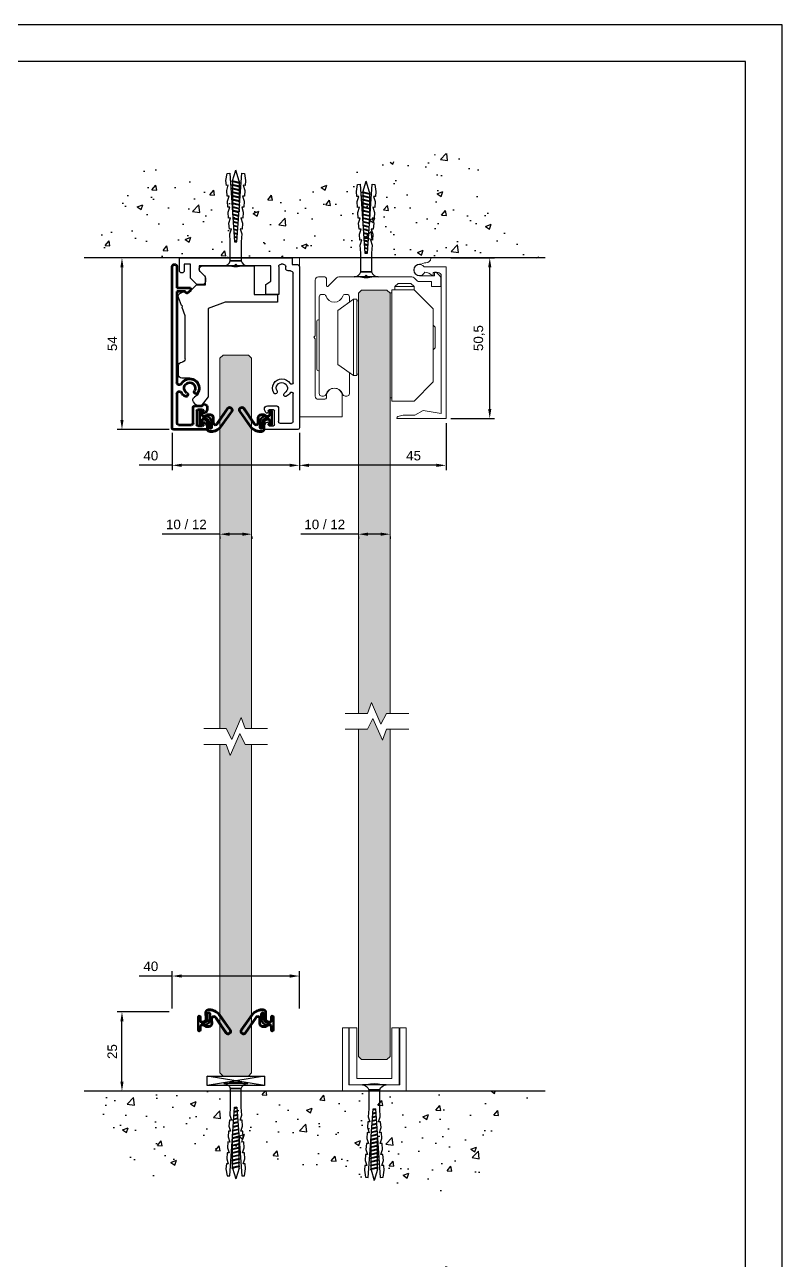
# Model space of a CAD drawing. Header units: millimetres. Extents: x 3394 to 4591, y 1370 to 2211.
# Drawn here: x 4352.7 to 4590.9, y 1822.4 to 2211 of the extents above; entities that cross this region are included whole.
import ezdxf

# ---------------------------------------------------------------- set-up
doc = ezdxf.new("R2010")
doc.units = ezdxf.units.MM
doc.linetypes.add('HIDDEN', pattern=[1.905, 1.27, -0.635])
for name, color, linetype in [('48800_-_L2315', 7, 'Continuous'), ('48800_-_L3000', 7, 'Continuous'), ('Blocchi', 7, 'Continuous'), ('PARTENZA_VERTICA', 7, 'Continuous'), ('quote', 3, 'Continuous')]:
    doc.layers.add(name, color=color, linetype=linetype)
for name, color, linetype, lineweight in [('ALUMINIUM', 7, 'Continuous', 30), ('GLASS & JOINTS', 250, 'Continuous', 13), ('Guarnizioni', 30, 'Continuous', 70)]:
    doc.layers.add(name, color=color, linetype=linetype, lineweight=lineweight)
doc.layers.add('GLASS HATCH', color=7, linetype='Continuous', true_color=0xb8ffed, transparency=0.5)
doc.styles.get("Standard").update_dxf_attribs({"font": 'arial.ttf'})
doc.dimstyles.new('ISO-25$0', dxfattribs={"dimtxt": 3, "dimasz": 3, "dimexe": 1.5, "dimexo": 1.5, "dimgap": 1.5, "dimtad": 1, "dimtxsty": 'Standard', "dimcen": 2.5, "dimadec": 0, "dimazin": 0, "dimtfac": 1, "dimtmove": 0, "dimatfit": 3, "dimfxl": 0, "dimarcsym": 0})

# ---------------------------------------------------------------- blocks, each defined once
blk = doc.blocks.new('tassello')
at = {"color": 3}
blk.add_lwpolyline([(3, 0), (-3, 0, -0.340122), (-1.38, -1.25), (1.38, -1.25, -0.340122)], format="xyb", close=True, dxfattribs=at)
blk.add_lwpolyline([(1.87, 0, 0.133333), (-1.88, 0)], format="xyb", dxfattribs=at)
blk.add_lwpolyline([(1.38, -1.25), (-1.38, -1.25), (-1.38, -6), (-1.51, -8), (-1.1, -9.28), (-1.6, -9.24), (-1.71, -10.74), (-1.29, -12.02), (-1.79, -11.99), (-1.9, -13.48), (-1.49, -14.76), (-1.99, -14.73), (-2.09, -16.23), (-1.68, -17.51), (-2.18, -17.47), (-2.28, -18.97), (-1.87, -20.25), (-2.37, -20.22), (-2.46, -21.46), (-2.2, -23.23), (-1.51, -23.28), (-0.3, -6), (0.3, -6), (1.51, -23.28), (2.2, -23.23), (2.46, -21.46), (2.37, -20.22), (1.87, -20.25), (2.28, -18.97), (2.18, -17.47), (1.68, -17.51), (2.09, -16.23), (1.99, -14.73), (1.49, -14.76), (1.9, -13.48), (1.79, -11.99), (1.29, -12.02), (1.71, -10.74), (1.6, -9.24), (1.1, -9.28), (1.51, -8), (1.38, -6)], close=True, dxfattribs=at)
at = {"color": 8}
for points in [[(0.3, -6.02), (-0.31, -6.17)], [(0.5, -8.96), (-0.52, -9.21)], [(0.49, -8.76), (-0.51, -9)], [(0.44, -8.05), (-0.46, -8.27)], [(0.43, -7.85), (-0.44, -8.06)], [(0.38, -7.14), (-0.39, -7.32)], [(0.36, -6.93), (-0.38, -7.11)], [(0.31, -6.22), (-0.32, -6.38)], [(0.75, -12.41), (-0.77, -12.78)], [(0.7, -11.7), (-0.72, -12.05)], [(0.68, -11.5), (-0.71, -11.84)], [(0.63, -10.79), (-0.65, -11.1)], [(0.62, -10.59), (-0.64, -10.89)], [(0.57, -9.87), (-0.59, -10.16)], [(0.55, -9.67), (-0.57, -9.95)], [(0.92, -15.36), (-0.93, -15.81)], [(0.89, -14.44), (-0.92, -14.88)], [(0.92, -15.15), (-0.93, -15.61)], [(0.87, -14.24), (-0.9, -14.67)], [(0.82, -13.53), (-0.85, -13.94)], [(0.81, -13.32), (-0.84, -13.73)], [(-0.82, -13.72), (-0.82, -13.55)], [(-0.82, -14.65), (-0.82, -13.93)], [(-0.82, -15.58), (-0.82, -14.86)], [(0.76, -12.61), (-0.79, -12.99)], [(0.83, -14.25), (0.83, -13.55)], [(0.83, -15.18), (0.83, -14.45)], [(0.83, -16.11), (0.83, -15.38)], [(0.92, -16.29), (-0.93, -16.74)], [(0.92, -17.22), (-0.93, -17.67)], [(0.92, -18.14), (-0.93, -18.6)], [(0.92, -16.08), (-0.93, -16.53)], [(0.92, -17.01), (-0.93, -17.46)], [(0.92, -17.94), (-0.93, -18.39)], [(-0.82, -16.51), (-0.82, -15.79)], [(-0.82, -17.44), (-0.82, -16.72)], [(-0.82, -18.37), (-0.82, -17.64)], [(-0.82, -19.3), (-0.82, -18.57)], [(0.83, -17.03), (0.83, -16.31)], [(0.83, -17.96), (0.83, -17.24)], [(0.83, -18.89), (0.83, -18.17)], [(0.92, -19.07), (-0.93, -19.53)], [(0.92, -20), (-0.93, -20.45)], [(0.92, -20.93), (-0.93, -21.38)], [(0.92, -18.87), (-0.93, -19.32)], [(0.92, -19.8), (-0.93, -20.25)], [(0.92, -20.72), (-0.93, -21.18)], [(-0.82, -20.22), (-0.82, -19.5)], [(-0.82, -21.15), (-0.82, -20.43)], [(-0.8, -21.35), (0, -24.04)], [(0.83, -21.29), (0, -24.04)], [(0.83, -19.82), (0.83, -19.1)], [(0.83, -20.75), (0.83, -20.03)], [(0.83, -21.29), (0.83, -20.95)]]:
    blk.add_lwpolyline(points, dxfattribs=at)
for points in [[(0.92, -15.36, 0.243659), (0.92, -15.15)], [(-0.93, -15.61, 0.243659), (-0.93, -15.81)], [(-0.93, -16.53, 0.243659), (-0.93, -16.74)], [(-0.93, -17.46, 0.243659), (-0.93, -17.67)], [(-0.93, -18.39, 0.243659), (-0.93, -18.6)], [(0.92, -16.29, 0.243659), (0.92, -16.08)], [(0.92, -17.22, 0.243659), (0.92, -17.01)], [(0.92, -18.14, 0.243659), (0.92, -17.94)], [(-0.93, -19.32, 0.243659), (-0.93, -19.53)], [(-0.93, -20.25, 0.243659), (-0.93, -20.45)], [(-0.93, -21.18, 0.243659), (-0.93, -21.38)], [(0.92, -19.07, 0.243659), (0.92, -18.87)], [(0.92, -20, 0.243659), (0.92, -19.8)], [(0.92, -20.93, 0.243659), (0.92, -20.72)]]:
    blk.add_lwpolyline(points, format="xyb", dxfattribs=at)
blk = doc.blocks.new('Cartiglio A3')
at = {"color": 6}
for points in [[(0, 726.876), (0, 0), (1034.376, 0), (1034.376, 726.876)], [(10, 716.876), (10, 10), (1024.376, 10), (1024.376, 716.876)]]:
    blk.add_lwpolyline(points, close=True, dxfattribs=at)
blk = doc.blocks.new('binario Glass')
at = {"layer": 'ALUMINIUM', "color": 6}
for p, q in [((19.5, 54), (9, 54)), ((9, 54), (9, 52.8)), ((9, 52.8), (9.45, 51.96)), ((10.5, 52.8), (11.9, 52.8)), ((12.2, 52.5), (12.2, 48.1)), ((13.4, 47.1), (13.4, 51.5)), ((13.9, 52), (17.5, 52)), ((18, 51.5), (18, 42.7)), ((20, 2.85), (20, 53.5)), ((9.45, 48.64), (9, 47.8)), ((9, 47.8), (9, 47.6)), ((10.2, 48.1), (10.2, 48.45)), ((11.9, 47.8), (10.5, 47.8)), ((10, 46.6), (12.9, 46.6)), ((18, 39.3), (18, 4.85)), ((-12.2, 8.45), (-14.2, 6.45)), ((-10.5, 8.45), (-12.2, 8.45)), ((13.5, 11.5), (9.5, 11.5)), ((9.5, 11.5), (9.5, 8.4)), ((9.5, 8.4), (11, 7.35)), ((13.5, 2.75), (13.5, 11.5)), ((-17.7, 4), (-17.7, 0)), ((-16.2, 2), (-16.2, 4)), ((-14.2, 6.45), (-14.2, 2)), ((-11.5, 4), (-9.79, 5.71)), ((-11.5, 2.5), (-11.5, 4)), ((-9.5, 6.41), (-9.5, 7.45)), ((11, 7.35), (11, 2.5)), ((17.25, 4.1), (16.45, 4.1)), ((-17.7, 0), (17.7, 0)), ((-14.2, 2), (-16.2, 2)), ((-0.5, 2.5), (-11.5, 2.5)), ((0, 2), (-0.5, 2.5)), ((0.5, 2.5), (0, 2)), ((11, 2.5), (0.5, 2.5)), ((14.95, 2), (14.25, 2)), ((15.7, 3.35), (15.7, 2.75)), ((17.7, 0), (17.7, 2.1)), ((17.7, 2.1), (19.25, 2.1))]:
    blk.add_line(p, q, dxfattribs=at)
for centre, radius, start, end in [((9.86, 52.13), 0.443, 201.6307, 32.8657), ((10.5, 52.5), 0.3, 90, 206.5651), ((11.9, 52.5), 0.3, 0, 90), ((13.9, 51.5), 0.5, 90, 180), ((17.5, 51.5), 0.5, 0, 90), ((19.5, 53.5), 0.5, 0, 90), ((10, 47.6), 1, 180, 270), ((9.8, 48.45), 0.4, 0, 151.9275), ((10.5, 48.1), 0.3, 180, 270), ((11.9, 48.1), 0.3, 270, 0), ((12.9, 47.1), 0.5, 270, 0), ((12.47, 42.18), 0.6, 329.7925, 149.7925), ((15.67, 43.04), 0.6, 60.2075, 240.2075), ((14.5, 41), 2.95, 29.5918, 60.2075), ((14.5, 41), 2.95, 149.7925, 330.4082), ((14.5, 41), 1.75, 149.7925, 60.2075), ((17.5, 42.7), 0.5, 209.5918, 0), ((17.5, 39.3), 0.5, 0, 150.4082), ((-10.5, 7.45), 1, 0, 90), ((-16.95, 4), 0.75, 0, 180), ((-10.5, 6.41), 1, 315, 0), ((16.45, 3.35), 0.75, 90, 180), ((17.25, 4.85), 0.75, 270, 0), ((14.25, 2.75), 0.75, 180, 270), ((14.95, 2.75), 0.75, 270, 0), ((19.25, 2.85), 0.75, 270, 0)]:
    blk.add_arc(centre, radius, start, end, dxfattribs=at)
blk = doc.blocks.new('copertina Glass')
at = {"layer": 'Guarnizioni', "color": 4}
for p, q in [((-5.5, 12.5), (-5.5, -38.15)), ((5.5, 13), (-5, 13)), ((2.6, 11.8), (4, 11.8)), ((4.93, 10.75), (5.5, 11.8)), ((5.5, 11.8), (5.5, 13)), ((-4, 1.77), (-4, 11)), ((-3.5, 11.5), (0.6, 11.5)), ((1.1, 11), (1.1, 6.1)), ((2.3, 7.1), (2.3, 11.5)), ((4.3, 11.5), (4.3, 10.75)), ((4.3, 10.75), (4.93, 10.75)), ((4.93, 7.85), (4.3, 7.85)), ((4.3, 7.85), (4.3, 7.1)), ((5.5, 6.8), (4.93, 7.85)), ((1.6, 5.6), (3.98, 5.6)), ((4, 6.8), (2.6, 6.8)), ((4.08, 5.3), (4.23, 5.1)), ((4.55, 5.04), (5.5, 5.6)), ((5.5, 5.6), (5.5, 6.8)), ((-4, -30.4), (-4, -1.77)), ((-1.35, -30.4), (-4, -30.4)), ((0.21, -30.75), (-0.49, -30.05)), ((-4, -38.15), (-4, -31.6)), ((-4, -31.6), (-0.15, -31.6))]:
    blk.add_line(p, q, dxfattribs=at)
for centre, radius, start, end in [((-5, 12.5), 0.5, 90, 180), ((2.6, 11.5), 0.3, 90, 180), ((4, 11.5), 0.3, 0, 90), ((-3.5, 11), 0.5, 90, 180), ((0.6, 11), 0.5, 0, 90), ((1.6, 6.1), 0.5, 180, 270), ((2.6, 7.1), 0.3, 180, 270), ((4.48, 5.6), 0.5, 180, 216.8699), ((4, 7.1), 0.3, 270, 0), ((4.43, 5.25), 0.25, 216.8699, 300.8099), ((-3.25, 1.77), 0.75, 180, 331.4474), ((0, 0), 2.95, 119.7925, 151.4474), ((0, 0), 2.95, 208.5526, 30.2075), ((0, 0), 1.75, 119.7925, 30.2075), ((-1.17, 2.04), 0.6, 299.7925, 119.7925), ((2.03, 1.18), 0.6, 30.2075, 210.2075), ((-3.25, -1.77), 0.75, 28.5526, 180), ((-0.85, -30.4), 0.5, 45, 180), ((-0.15, -31.1), 0.5, 270, 45), ((-4.75, -38.15), 0.75, 180, 0)]:
    blk.add_arc(centre, radius, start, end, dxfattribs=at)
blk = doc.blocks.new('fermavetro Glass')
for p, q in [((2069.59, 1537.69), (2069.27, 1537.22)), ((2071.71, 1538.56), (2071.24, 1538.56)), ((2073.89, 1535.66), (2071.71, 1538.56)), ((2073.89, 1507.95), (2073.89, 1535.66)), ((2064.59, 1528.76), (2064.59, 1525.76)), ((2068.09, 1529.76), (2065.59, 1529.76)), ((2065.59, 1524.76), (2065.69, 1524.76)), ((2066.69, 1523.76), (2066.69, 1510.23)), ((2066.69, 1510.23), (2065.7, 1507.57)), ((2065.7, 1507.57), (2065.88, 1507.18)), ((2079.29, 1505.96), (2073.89, 1507.95)), ((2065.5, 1507.01), (2064.55, 1504.45)), ((2065.88, 1507.18), (2065.5, 1507.01)), ((2095.69, 1505.96), (2079.29, 1505.96)), ((2095.69, 1503.46), (2095.69, 1505.96)), ((2065, 1503.23), (2066.09, 1502.62)), ((2066.84, 1503.06), (2067.59, 1503.06)), ((2067.59, 1503.06), (2070.24, 1500.41)), ((2070.24, 1500.41), (2073.09, 1500.41)), ((2073.09, 1500.41), (2073.09, 1497.96)), ((2088.39, 1494.46), (2088.39, 1503.46)), ((2088.39, 1503.46), (2095.69, 1503.46)), ((2073.09, 1497.96), (2071.38, 1496.25)), ((2071.09, 1495.54), (2071.09, 1495.46)), ((2072.09, 1494.46), (2088.39, 1494.46))]:
    blk.add_line(p, q)
for centre, radius, start, end in [((2068.09, 1532.96), 3.2, 270, 61.5631), ((2070.09, 1536.65), 1, 145.4447, 241.5631), ((2071.24, 1536.56), 2, 90, 145.4447), ((2065.59, 1528.76), 1, 90, 180), ((2065.59, 1525.76), 1, 180, 270), ((2065.69, 1523.76), 1, 0, 90), ((2065.49, 1504.1), 1, 159.7, 240.8), ((2066.34, 1503.06), 0.5, 240.8, 0), ((2072.09, 1495.54), 1, 135, 180), ((2072.09, 1495.46), 1, 180, 270)]:
    blk.add_arc(centre, radius, start, end)
blk = doc.blocks.new('48800')
at = {"layer": '48800_-_L3000', "linetype": 'Continuous', "lineweight": 5}
h = blk.add_hatch(dxfattribs=at)
h.set_pattern_fill('LINE', color=3, scale=2, angle=45, style=0)
h.set_pattern_definition([(45, (-6239.775, -3270.2284), (-4.490128, 4.490128), [])])
edge = h.paths.add_edge_path()
edge.add_arc((9.4, 2.41), 0.897, 334.1295, 494.3643)
edge.add_line((8.77, 3.05), (5.44, -1.86))
edge.add_arc((4.92, -1.52), 0.632, 270, 326.6991, ccw=False)
edge.add_arc((5, -1.51), 0.64, 180.3129, 262.8679, ccw=False)
edge.add_line((4.36, -1.52), (4.39, -0.03))
edge.add_arc((3.39, -0.03), 1, 0, 90)
edge.add_line((3.39, 0.97), (2.4, 0.97))
edge.add_arc((2.4, 0.71), 0.253, 90, 120)
edge.add_line((2.27, 0.93), (1.59, 0.54))
edge.add_arc((1.47, 0.76), 0.253, 270, 300, ccw=False)
edge.add_line((1.47, 0.51), (1.01, 0.51))
edge.add_line((1.01, 0.51), (1.01, 0.41))
edge.add_line((1.01, 0.41), (1.47, 0.41))
edge.add_arc((1.47, 0.76), 0.353, 270, 300)
edge.add_line((1.64, 0.45), (2.32, 0.85))
edge.add_arc((2.4, 0.71), 0.153, 90, 120, ccw=False)
edge.add_line((2.4, 0.87), (3.39, 0.87))
edge.add_arc((3.39, -0.03), 0.9, 0.0699, 90, ccw=False)
edge.add_line((4.29, -0.03), (4.26, -1.51))
edge.add_arc((5, -1.51), 0.74, 180.2005, 263.35)
edge.add_arc((4.92, -1.52), 0.732, 269.5118, 326.6433)
edge.add_line((5.53, -1.92), (8.85, 2.99))
edge.add_arc((9.4, 2.41), 0.797, -25.2784, 133.6585, ccw=False)
edge.add_line((10.12, 2.07), (6.71, -2.69))
edge.add_arc((3.54, -0.42), 3.9, 270, 324.4343, ccw=False)
edge.add_line((3.54, -4.32), (3.25, -4.32))
edge.add_arc((3.27, -3.48), 0.839, 196.694, 268.7318, ccw=False)
edge.add_line((2.47, -3.72), (2.5, -1.15))
edge.add_arc((2.15, -1.15), 0.353, 359.8862, 420)
edge.add_line((2.32, -0.85), (1.64, -0.45))
edge.add_arc((1.47, -0.76), 0.353, 60, 90)
edge.add_line((1.47, -0.41), (1.01, -0.41))
edge.add_line((1.01, -0.41), (1.01, -0.51))
edge.add_line((1.01, -0.51), (1.47, -0.51))
edge.add_arc((1.47, -0.76), 0.253, 60, 90, ccw=False)
edge.add_line((1.59, -0.54), (2.27, -0.93))
edge.add_arc((2.15, -1.15), 0.253, 0, 60, ccw=False)
edge.add_line((2.4, -1.15), (2.37, -3.74))
edge.add_arc((3.27, -3.48), 0.939, 195.7327, 268.8012)
edge.add_line((3.25, -4.42), (3.54, -4.42))
edge.add_arc((3.54, -0.42), 4, 270, 324.4343)
edge.add_line((6.8, -2.75), (10.2, 2.02))
at = {"layer": '48800_-_L2315', "color": 3, "linetype": 'Continuous', "lineweight": 50}
for p, q in [((2.37, 0.86), (2.37, 0.81)), ((2.37, 0.38), (2.37, 0.33)), ((3.25, 0.87), (3.25, 0.82)), ((2.37, -0.45), (2.37, -0.5)), ((2.37, -0.81), (2.37, -0.88)), ((3.25, -0.09), (3.25, -0.17)), ((3.25, -3.38), (3.25, -3.43)), ((3.25, -4.27), (3.25, -4.32))]:
    blk.add_line(p, q, dxfattribs=at)
at = {"layer": '48800_-_L3000', "color": 3, "linetype": 'Continuous', "lineweight": 50}
for p, q in [((0, 2.02), (0, -2.02)), ((0.76, 0.63), (0.76, 2.02)), ((1.47, 0.51), (1.01, 0.51)), ((1.01, 0.51), (1.01, 0.41)), ((1.01, 0.41), (1.47, 0.41)), ((1.96, 0.38), (1.01, 0.38)), ((2.27, 0.93), (1.59, 0.54)), ((1.64, 0.45), (2.32, 0.85)), ((2.35, 0.8), (1.7, 0.43)), ((1.7, 0.43), (1.96, 0.43)), ((3.39, 0.97), (2.4, 0.97)), ((2.4, 0.87), (3.39, 0.87)), ((3.39, 0.82), (2.4, 0.82)), ((8.77, 3.05), (5.44, -1.86)), ((5.53, -1.92), (8.85, 2.99)), ((8.88, 2.95), (5.57, -1.95)), ((6.67, -2.66), (10.07, 2.09)), ((10.12, 2.07), (6.71, -2.69)), ((6.8, -2.75), (10.2, 2.02)), ((0.76, -2.02), (0.76, -0.63)), ((1.01, -0.38), (2, -0.38)), ((1.47, -0.41), (1.01, -0.41)), ((1.01, -0.41), (1.01, -0.51)), ((1.01, -0.51), (1.47, -0.51)), ((1.59, -0.54), (2.27, -0.93)), ((2.32, -0.85), (1.64, -0.45)), ((2, -0.43), (1.7, -0.43)), ((1.7, -0.43), (2.35, -0.8)), ((2.4, -1.15), (2.37, -3.74)), ((2.47, -3.72), (2.5, -1.15)), ((2.55, -1.15), (2.52, -3.72)), ((2.95, -3.02), (2.95, -1.38)), ((3, -1.38), (3, -3.02)), ((3.76, -3.02), (3.76, -1.42)), ((3.81, -1.42), (3.81, -3.02)), ((4.21, -1.51), (4.24, -0.03)), ((4.29, -0.03), (4.26, -1.51)), ((4.36, -1.52), (4.39, -0.03)), ((3.25, -4.27), (3.54, -4.27)), ((3.54, -4.32), (3.25, -4.32)), ((3.25, -4.42), (3.54, -4.42))]:
    blk.add_line(p, q, dxfattribs=at)
for centre, radius, start, end in [((0.38, 2.02), 0.379, 0, 180), ((1.01, 0.63), 0.253, 180, 270), ((1.47, 0.76), 0.253, 270, 300), ((1.47, 0.76), 0.353, 270, 300), ((1.96, -1.42), 1.85, 0, 90), ((1.96, -1.42), 1.8, 0, 90), ((2.4, 0.71), 0.253, 90, 120), ((2.4, 0.71), 0.153, 90, 120), ((2.4, 0.71), 0.103, 90, 120), ((3.39, -0.03), 1, 0, 90), ((3.39, -0.03), 0.9, 0.0699, 90), ((3.39, -0.03), 0.85, 0.1094, 90), ((9.4, 2.41), 0.897, 334.1295, 134.3643), ((9.4, 2.41), 0.797, 334.7216, 133.6585), ((9.4, 2.41), 0.747, 335.0614, 133.2533), ((0.38, -2.02), 0.379, 180, 0), ((1.01, -0.63), 0.253, 90, 180), ((1.47, -0.76), 0.353, 60, 90), ((1.47, -0.76), 0.253, 60, 90), ((2, -1.38), 1, 0, 90), ((2, -1.38), 0.95, 0, 90), ((2.15, -1.15), 0.253, 0, 60), ((2.15, -1.15), 0.353, 359.8862, 60), ((2.15, -1.15), 0.403, 359.846, 60), ((3.27, -3.48), 0.939, 195.7327, 268.8012), ((3.27, -3.48), 0.839, 196.694, 268.7318), ((3.27, -3.48), 0.789, 197.2424, 268.6922), ((3.38, -3.02), 0.429, 180, 0), ((3.38, -3.02), 0.379, 180, 0), ((3.54, -0.42), 3.85, 270, 324.4343), ((3.54, -0.42), 3.9, 270, 324.4343), ((3.54, -0.42), 4, 270, 324.4343), ((5, -1.51), 0.79, 180.1525, 263.5452), ((5, -1.51), 0.74, 180.2005, 263.35), ((5, -1.51), 0.64, 180.3129, 262.8679), ((4.92, -1.52), 0.732, 269.5118, 326.6433), ((4.92, -1.52), 0.782, 269.3145, 326.6195), ((4.92, -1.52), 0.632, 270, 326.6991)]:
    blk.add_arc(centre, radius, start, end, dxfattribs=at)
at = {"layer": 'PARTENZA_VERTICA', "color": 3, "linetype": 'Continuous', "lineweight": 50}
for p, q in [((2.2, 0.72), (2.2, 0.77)), ((2.2, 0.36), (2.2, 0.41)), ((2.2, -0.45), (2.2, -0.4)), ((2.2, -0.77), (2.2, -0.72))]:
    blk.add_line(p, q, dxfattribs=at)
blk = doc.blocks.new('spessore 3mm')
at = {"layer": 'Blocchi', "color": 8}
for p, q in [((9, 3), (-9, 0)), ((9, 0), (-9, 3)), ((-9, 3), (9, 3)), ((-9, 0), (-9, 3)), ((9, 0), (-9, 0)), ((9, 3), (9, 0))]:
    blk.add_line(p, q, dxfattribs=at)
blk = doc.blocks.new('*D55')
at = {"layer": 'Defpoints', "color": 0, "transparency": 16777216}
for p in [(4414.1, 2051.56), (4424.1, 2051.56), (4424.1, 2050.77)]:
    blk.add_point(p, dxfattribs=at)
at = {"layer": 'quote', "color": 0, "lineweight": -2, "transparency": 16777216}
for p, q in [((4414.1, 2050.77), (4395.96, 2050.77)), ((4414.1, 2050.06), (4414.1, 2049.27)), ((4421.1, 2050.77), (4417.1, 2050.77)), ((4424.1, 2050.06), (4424.1, 2049.27))]:
    blk.add_line(p, q, dxfattribs=at)
at = {"layer": 'quote', "color": 0, "transparency": 16777216}
for points in [[(4417.1, 2051.27), (4417.1, 2050.27), (4414.1, 2050.77)], [(4421.1, 2051.27), (4421.1, 2050.27), (4424.1, 2050.77)]]:
    blk.add_solid(points, dxfattribs=at)
at = {"layer": 'quote', "color": 0, "transparency": 16777216, "insert": (4403.53, 2053.82), "char_height": 3, "attachment_point": 5}
blk.add_mtext('10 / 12', dxfattribs=at)
blk = doc.blocks.new('*D54')
at = {"layer": 'Defpoints', "color": 0, "transparency": 16777216}
for p in [(4457.61, 2051.56), (4467.61, 2051.56), (4467.61, 2050.77)]:
    blk.add_point(p, dxfattribs=at)
at = {"layer": 'quote', "color": 0, "lineweight": -2, "transparency": 16777216}
for p, q in [((4457.61, 2050.77), (4439.47, 2050.77)), ((4457.61, 2050.06), (4457.61, 2049.27)), ((4464.61, 2050.77), (4460.61, 2050.77)), ((4467.61, 2050.06), (4467.61, 2049.27))]:
    blk.add_line(p, q, dxfattribs=at)
at = {"layer": 'quote', "color": 0, "transparency": 16777216}
for points in [[(4460.61, 2051.27), (4460.61, 2050.27), (4457.61, 2050.77)], [(4464.61, 2051.27), (4464.61, 2050.27), (4467.61, 2050.77)]]:
    blk.add_solid(points, dxfattribs=at)
at = {"layer": 'quote', "color": 0, "transparency": 16777216, "insert": (4447.04, 2053.82), "char_height": 3, "attachment_point": 5}
blk.add_mtext('10 / 12', dxfattribs=at)
blk = doc.blocks.new('*D62')
at = {"layer": 'Defpoints', "color": 0, "transparency": 16777216}
for p in [(4399.07, 2084.19), (4439.06, 2084.19), (4399.07, 2072.43)]:
    blk.add_point(p, dxfattribs=at)
at = {"layer": 'quote', "color": 0, "lineweight": -2, "transparency": 16777216}
for p, q in [((4399.07, 2082.69), (4399.07, 2070.93)), ((4439.06, 2082.69), (4439.06, 2070.93)), ((4399.07, 2072.43), (4388.66, 2072.43)), ((4436.06, 2072.43), (4402.07, 2072.43))]:
    blk.add_line(p, q, dxfattribs=at)
at = {"layer": 'quote', "color": 0, "transparency": 16777216}
for points in [[(4402.07, 2072.93), (4402.07, 2071.93), (4399.07, 2072.43)], [(4436.06, 2072.93), (4436.06, 2071.93), (4439.06, 2072.43)]]:
    blk.add_solid(points, dxfattribs=at)
at = {"layer": 'quote', "color": 0, "transparency": 16777216, "insert": (4392.36, 2075.46), "char_height": 3, "attachment_point": 5}
blk.add_mtext('40', dxfattribs=at)
blk = doc.blocks.new('*D63')
at = {"layer": 'Defpoints', "color": 0, "transparency": 16777216}
for p in [(4392.36, 2137.69), (4383.28, 2083.69), (4399.57, 2083.69)]:
    blk.add_point(p, dxfattribs=at)
at = {"layer": 'quote', "color": 0, "lineweight": -2, "transparency": 16777216}
for p, q in [((4390.86, 2137.69), (4381.78, 2137.69)), ((4383.28, 2134.69), (4383.28, 2086.69)), ((4398.07, 2083.69), (4381.78, 2083.69))]:
    blk.add_line(p, q, dxfattribs=at)
at = {"layer": 'quote', "color": 0, "transparency": 16777216}
for points in [[(4382.78, 2134.69), (4383.78, 2134.69), (4383.28, 2137.69)], [(4382.78, 2086.69), (4383.78, 2086.69), (4383.28, 2083.69)]]:
    blk.add_solid(points, dxfattribs=at)
at = {"layer": 'quote', "color": 0, "transparency": 16777216, "insert": (4380.26, 2110.69), "char_height": 3, "attachment_point": 5, "rotation": 90}
blk.add_mtext('54', dxfattribs=at)
blk = doc.blocks.new('*D64')
at = {"layer": 'Defpoints', "color": 0, "transparency": 16777216}
for p in [(4485.17, 2137.69), (4498.92, 2137.69), (4485.17, 2087.19)]:
    blk.add_point(p, dxfattribs=at)
at = {"layer": 'quote', "color": 0, "lineweight": -2, "transparency": 16777216}
for p, q in [((4486.67, 2137.69), (4500.42, 2137.69)), ((4498.92, 2090.19), (4498.92, 2134.69)), ((4486.67, 2087.19), (4500.42, 2087.19))]:
    blk.add_line(p, q, dxfattribs=at)
at = {"layer": 'quote', "color": 0, "transparency": 16777216}
for points in [[(4498.42, 2134.69), (4499.42, 2134.69), (4498.92, 2137.69)], [(4498.42, 2090.19), (4499.42, 2090.19), (4498.92, 2087.19)]]:
    blk.add_solid(points, dxfattribs=at)
at = {"layer": 'quote', "color": 0, "transparency": 16777216, "insert": (4495.61, 2112.44), "char_height": 3, "attachment_point": 5, "rotation": 90}
blk.add_mtext('50,5', dxfattribs=at)
blk = doc.blocks.new('*D65')
at = {"layer": 'Defpoints', "color": 0, "transparency": 16777216}
for p in [(4485.17, 2087.19), (4439.06, 2084.19), (4439.06, 2072.43)]:
    blk.add_point(p, dxfattribs=at)
at = {"layer": 'quote', "color": 0, "lineweight": -2, "transparency": 16777216}
for p, q in [((4439.06, 2082.69), (4439.06, 2070.93)), ((4485.17, 2085.69), (4485.17, 2070.93)), ((4482.17, 2072.43), (4442.06, 2072.43))]:
    blk.add_line(p, q, dxfattribs=at)
at = {"layer": 'quote', "color": 0, "transparency": 16777216}
for points in [[(4442.06, 2072.93), (4442.06, 2071.93), (4439.06, 2072.43)], [(4482.17, 2072.93), (4482.17, 2071.93), (4485.17, 2072.43)]]:
    blk.add_solid(points, dxfattribs=at)
at = {"layer": 'quote', "color": 0, "transparency": 16777216, "insert": (4474.97, 2075.45), "char_height": 3, "attachment_point": 5}
blk.add_mtext('45', dxfattribs=at)
blk = doc.blocks.new('*D60')
at = {"layer": 'Defpoints', "color": 0, "transparency": 16777216}
for p in [(4399.07, 1911.83), (4399.07, 1900.08), (4439.06, 1900.08)]:
    blk.add_point(p, dxfattribs=at)
at = {"layer": 'quote', "color": 0, "lineweight": -2, "transparency": 16777216}
for p, q in [((4399.07, 1911.83), (4388.66, 1911.83)), ((4399.07, 1901.58), (4399.07, 1913.33)), ((4436.06, 1911.83), (4402.07, 1911.83)), ((4439.06, 1901.58), (4439.06, 1913.33))]:
    blk.add_line(p, q, dxfattribs=at)
at = {"layer": 'quote', "color": 0, "transparency": 16777216}
for points in [[(4402.07, 1912.33), (4402.07, 1911.33), (4399.07, 1911.83)], [(4436.06, 1912.33), (4436.06, 1911.33), (4439.06, 1911.83)]]:
    blk.add_solid(points, dxfattribs=at)
at = {"layer": 'quote', "color": 0, "transparency": 16777216, "insert": (4392.36, 1914.87), "char_height": 3, "attachment_point": 5}
blk.add_mtext('40', dxfattribs=at)
blk = doc.blocks.new('*D61')
at = {"layer": 'Defpoints', "color": 0, "transparency": 16777216}
for p in [(4383.28, 1900.58), (4399.57, 1900.58), (4383.28, 1875.58)]:
    blk.add_point(p, dxfattribs=at)
at = {"layer": 'quote', "color": 0, "lineweight": -2, "transparency": 16777216}
for p, q in [((4398.07, 1900.58), (4381.78, 1900.58)), ((4383.28, 1878.58), (4383.28, 1897.58))]:
    blk.add_line(p, q, dxfattribs=at)
at = {"layer": 'quote', "color": 0, "transparency": 16777216}
for points in [[(4382.78, 1897.58), (4383.78, 1897.58), (4383.28, 1900.58)], [(4382.78, 1878.58), (4383.78, 1878.58), (4383.28, 1875.58)]]:
    blk.add_solid(points, dxfattribs=at)
at = {"layer": 'quote', "color": 0, "transparency": 16777216, "insert": (4380.25, 1888.08), "char_height": 3, "attachment_point": 5, "rotation": 90}
blk.add_mtext('25', dxfattribs=at)

msp = doc.modelspace()

# ---------------------------------------------------------------- hatches: boundary and pattern name
h = msp.add_hatch()
h.set_pattern_fill('AR-CONC', color=256, scale=0.1)
h.set_pattern_definition([(50, (1940.654, 681.845), (18.21847, -1.59391), [1.905, -20.955]), (355, (1940.654, 681.845), (-3.52434, 19.10568), [1.524, -16.76406]), (100.45144, (1942.172, 681.712), (14.69412, 17.51178), [1.619, -17.80902]), (46.1842, (1940.654, 686.925), (27.1079, -4.20423), [2.8575, -31.4325]), (96.6356, (1942.913, 686.575), (23.74041, 24.74261), [2.4285, -26.71356]), (351.1842, (1940.654, 686.925), (23.74041, 24.7426), [2.286, -25.14597]), (21, (1943.194, 685.655), (15.16144, -10.22652), [1.905, -20.955]), (326, (1943.194, 685.655), (6.1802, 18.4188), [1.524, -16.764]), (71.45144, (1944.457, 684.803), (21.34164, 8.19228), [1.619, -17.80899]), (37.5, (1940.6535, 681.845), (0.30886, 8.455504), [0, -16.5608, 0, -17.018, 0, -16.8275]), (7.5, (1940.654, 681.845), (6.681966, 10.018057), [0, -9.7028, 0, -16.1798, 0, -6.4135]), (327.5, (1934.9893, 681.845), (13.55906, -0.572874), [0, -6.35, 0, -19.812, 0, -26.289]), (317.5, (1932.449, 681.845), (14.81292, 2.54265), [0, -8.255, 0, -13.1572, 0, -18.669])])
edge = h.paths.add_edge_path()
edge.add_spline(control_points=[(4425.363, 2157.774), (4437.807, 2160.103), (4518.337, 2184.049), (4486.37, 2153.283), (4516.302, 2137.687)], knot_values=[66.530225, 66.530225, 66.530225, 66.530225, 101.7331283, 137.9242459, 137.9242459, 137.9242459, 137.9242459], degree=3, periodic=0)
edge.add_line((4516.302, 2137.687), (4425.363, 2137.687))
edge.add_line((4425.363, 2137.687), (4425.363, 2157.774))
edge = h.paths.add_edge_path()
edge.add_spline(control_points=[(4371.355, 2137.687), (4381.478, 2152.199), (4389.257, 2178.247), (4411.791, 2156.662), (4423.346, 2157.396), (4425.363, 2157.774)], knot_values=[0, 0, 0, 0, 33.8878528, 60.8233097, 66.530225, 66.530225, 66.530225, 66.530225], degree=3, periodic=0)
edge.add_line((4425.363, 2157.774), (4425.363, 2137.687))
edge.add_line((4425.363, 2137.687), (4371.355, 2137.687))
h = msp.add_hatch()
h.set_pattern_fill('AR-CONC', color=256, scale=0.1)
h.set_pattern_definition([(50, (1940.654, 682.2), (18.21847, -1.59391), [1.905, -20.955]), (355, (1940.654, 682.2), (-3.52434, 19.10568), [1.524, -16.76406]), (100.45144, (1942.172, 682.066), (14.69412, 17.51178), [1.619, -17.80902]), (46.1842, (1940.654, 687.28), (27.1079, -4.20423), [2.8575, -31.4325]), (96.6356, (1942.913, 686.93), (23.74041, 24.74261), [2.4285, -26.71356]), (351.1842, (1940.654, 687.28), (23.7404, 24.7426), [2.286, -25.14597]), (21, (1943.194, 686.01), (15.16144, -10.22652), [1.905, -20.955]), (326, (1943.194, 686.01), (6.1802, 18.4188), [1.524, -16.764]), (71.45144, (1944.457, 685.157), (21.34164, 8.19228), [1.619, -17.80899]), (37.5, (1940.6535, 682.199), (0.30886, 8.455504), [0, -16.5608, 0, -17.018, 0, -16.8275]), (7.5, (1940.654, 682.199), (6.681966, 10.018057), [0, -9.7028, 0, -16.1798, 0, -6.4135]), (327.5, (1934.9893, 682.199), (13.55906, -0.572874), [0, -6.35, 0, -19.812, 0, -26.289]), (317.5, (1932.449, 682.199), (14.81292, 2.54265), [0, -8.255, 0, -13.1572, 0, -18.669])])
edge = h.paths.add_edge_path()
edge.add_spline(control_points=[(4425.363, 1855.488), (4437.807, 1853.159), (4518.337, 1829.214), (4486.37, 1859.98), (4516.302, 1875.575)], knot_values=[66.530225, 66.530225, 66.530225, 66.530225, 101.7331283, 137.9242459, 137.9242459, 137.9242459, 137.9242459], degree=3, periodic=0)
edge.add_line((4516.302, 1875.575), (4425.363, 1875.575))
edge.add_line((4425.363, 1875.575), (4425.363, 1855.488))
edge = h.paths.add_edge_path()
edge.add_spline(control_points=[(4371.355, 1875.575), (4381.478, 1861.063), (4389.257, 1835.016), (4411.791, 1856.6), (4423.346, 1855.866), (4425.363, 1855.488)], knot_values=[0, 0, 0, 0, 33.8878528, 60.8233097, 66.530225, 66.530225, 66.530225, 66.530225], degree=3, periodic=0)
edge.add_line((4425.363, 1855.488), (4425.363, 1875.575))
edge.add_line((4425.363, 1875.575), (4371.355, 1875.575))
h = msp.add_hatch()
h.set_pattern_fill('AR-CONC', color=256, scale=0.1)
h.set_pattern_definition([(50, (1940.654, 331.845), (18.21847, -1.59391), [1.905, -20.955]), (355, (1940.654, 331.845), (-3.52434, 19.10568), [1.524, -16.76406]), (100.45144, (1942.172, 331.712), (14.69412, 17.51178), [1.619, -17.80902]), (46.1842, (1940.654, 336.925), (27.1079, -4.20423), [2.8575, -31.4325]), (96.6356, (1942.913, 336.575), (23.74041, 24.74261), [2.4285, -26.71356]), (351.1842, (1940.654, 336.925), (23.74041, 24.7426), [2.286, -25.14597]), (21, (1943.194, 335.655), (15.16144, -10.22652), [1.905, -20.955]), (326, (1943.194, 335.655), (6.1802, 18.4188), [1.524, -16.764]), (71.45144, (1944.457, 334.803), (21.34164, 8.19228), [1.619, -17.80899]), (37.5, (1940.6535, 331.845), (0.30886, 8.455504), [0, -16.5608, 0, -17.018, 0, -16.8275]), (7.5, (1940.654, 331.845), (6.681966, 10.018057), [0, -9.7028, 0, -16.1798, 0, -6.4135]), (327.5, (1934.9893, 331.845), (13.55906, -0.572874), [0, -6.35, 0, -19.812, 0, -26.289]), (317.5, (1932.449, 331.845), (14.81292, 2.54265), [0, -8.255, 0, -13.1572, 0, -18.669])])
edge = h.paths.add_edge_path()
edge.add_spline(control_points=[(4425.363, 1807.774), (4437.807, 1810.103), (4518.337, 1834.049), (4486.37, 1803.283), (4516.302, 1787.687)], knot_values=[66.530225, 66.530225, 66.530225, 66.530225, 101.7331283, 137.9242459, 137.9242459, 137.9242459, 137.9242459], degree=3, periodic=0)
edge.add_line((4516.302, 1787.687), (4425.363, 1787.687))
edge.add_line((4425.363, 1787.687), (4425.363, 1807.774))
edge = h.paths.add_edge_path()
edge.add_spline(control_points=[(4371.355, 1787.687), (4381.478, 1802.199), (4389.257, 1828.247), (4411.791, 1806.662), (4423.346, 1807.396), (4425.363, 1807.774)], knot_values=[0, 0, 0, 0, 33.8878528, 60.8233097, 66.530225, 66.530225, 66.530225, 66.530225], degree=3, periodic=0)
edge.add_line((4425.363, 1807.774), (4425.363, 1787.687))
edge.add_line((4425.363, 1787.687), (4371.355, 1787.687))
at = {"layer": 'GLASS HATCH'}
h = msp.add_hatch(color=256, dxfattribs=at)
h.dxf.hatch_style = 1
h.paths.add_polyline_path([(4467.61, 2126.544), (4466.61, 2127.544), (4458.61, 2127.544), (4457.61, 2126.544), (4457.61, 1994.414), (4460.444, 1994.414), (4461.694, 1997.848), (4464.694, 1990.979), (4466.444, 1994.414), (4467.61, 1994.414)])
h.paths.add_polyline_path([(4457.61, 1886.575), (4458.61, 1885.575), (4466.61, 1885.575), (4467.61, 1886.575), (4467.61, 1989.414), (4466.444, 1989.414), (4465.194, 1985.979), (4462.194, 1992.848), (4460.444, 1989.414), (4457.61, 1989.414)])
h = msp.add_hatch(color=256, dxfattribs=at)
h.dxf.hatch_style = 1
h.paths.add_polyline_path([(4414.06, 1989.654), (4416.042, 1989.654), (4417.792, 1986.22), (4420.792, 1993.089), (4422.042, 1989.654), (4424.06, 1989.654), (4424.06, 2106.087), (4423.06, 2107.087), (4415.06, 2107.087), (4414.06, 2106.087)])
h = msp.add_hatch(color=256, dxfattribs=at)
h.dxf.hatch_style = 1
h.paths.add_polyline_path([(4424.06, 1984.654), (4422.042, 1984.654), (4420.292, 1988.089), (4417.292, 1981.22), (4416.042, 1984.654), (4414.06, 1984.654), (4414.06, 1881.375), (4415.06, 1880.375), (4423.06, 1880.375), (4424.06, 1881.375)])

# ---------------------------------------------------------------- linework, layer by layer
for p, q in [((4516.302, 2137.687), (4371.355, 2137.687)), ((4516.302, 1875.575), (4371.355, 1875.575))]:
    msp.add_line(p, q)
at = {"color": 7, "linetype": 'Continuous', "lineweight": 15}
for p, q in [((4439.06, 2137.687), (4439.06, 2115.937)), ((4480.36, 2137.687), (4439.06, 2137.687)), ((4480.36, 2137.687), (4480.36, 2137.551)), ((4476.87, 2135.687), (4477.36, 2135.687)), ((4478.36, 2136.051), (4477.36, 2135.687)), ((4478.27, 2134.887), (4485.17, 2134.887)), ((4478.86, 2136.051), (4478.36, 2136.051)), ((4482.67, 2133.087), (4481.17, 2133.087)), ((4481.17, 2133.087), (4481.17, 2132.087)), ((4481.56, 2133.187), (4481.56, 2131.987)), ((4482.06, 2133.187), (4481.56, 2133.187)), ((4482.06, 2133.187), (4483.267, 2131.98)), ((4485.17, 2134.887), (4485.17, 2087.187)), ((4444.06, 2119.687), (4444.06, 2130.687)), ((4445.06, 2131.687), (4447.06, 2131.687)), ((4447.56, 2131.187), (4447.56, 2128.887)), ((4450.767, 2131.394), (4448.06, 2128.687)), ((4451.474, 2131.687), (4459.56, 2131.687)), ((4459.56, 2131.687), (4460.06, 2132.187)), ((4460.06, 2132.187), (4460.56, 2131.687)), ((4460.56, 2131.687), (4474.456, 2131.687)), ((4469.11, 2128.644), (4470.11, 2129.644)), ((4470.11, 2129.644), (4474.11, 2129.644)), ((4474.11, 2129.644), (4475.11, 2128.644)), ((4476.077, 2130.48), (4475.163, 2131.394)), ((4476.784, 2130.187), (4480.56, 2130.187)), ((4481.56, 2131.987), (4476.87, 2131.987)), ((4480.56, 2130.187), (4480.56, 2128.687)), ((4481.17, 2132.087), (4480.976, 2132.087)), ((4483.56, 2128.687), (4483.56, 2131.273)), ((4483.67, 2088.687), (4483.67, 2132.087)), ((4439.06, 2097.687), (4439.06, 2127.687)), ((4446.11, 2126.187), (4446.669, 2126.187)), ((4447.76, 2128.687), (4448.06, 2128.687)), ((4453.451, 2126.187), (4454.01, 2126.187)), ((4467.61, 2126.644), (4467.61, 2125.644)), ((4468.11, 2126.644), (4467.61, 2126.644)), ((4467.61, 2125.644), (4467.61, 2094.644)), ((4468.11, 2092.644), (4468.11, 2127.644)), ((4468.11, 2127.644), (4475.11, 2127.644)), ((4469.11, 2128.644), (4474.246, 2128.644)), ((4474.246, 2128.644), (4475.11, 2128.644)), ((4481.11, 2121.644), (4475.11, 2127.644)), ((4480.56, 2128.687), (4483.56, 2128.687)), ((4451.11, 2121.144), (4456.11, 2124.644)), ((4456.11, 2100.644), (4456.11, 2124.644)), ((4456.11, 2124.644), (4457.11, 2124.644)), ((4457.11, 2124.644), (4457.11, 2100.644)), ((4457.11, 2124.144), (4457.61, 2124.144)), ((4457.61, 2124.144), (4457.61, 2112.644)), ((4481.11, 2098.644), (4481.11, 2121.644)), ((4444.06, 2119.687), (4444.06, 2113.187)), ((4444.56, 2117.687), (4444.56, 2102.687)), ((4445.06, 2118.187), (4445.31, 2118.187)), ((4451.11, 2112.644), (4451.11, 2121.144)), ((4457.61, 2119.544), (4457.61, 2105.544)), ((4467.61, 2119.544), (4467.61, 2105.544)), ((4439.06, 2115.937), (4439.06, 2109.437)), ((4481.11, 2116.494), (4481.71, 2115.894)), ((4481.71, 2115.894), (4481.71, 2109.394)), ((4444.06, 2113.187), (4443.56, 2112.687)), ((4443.56, 2112.687), (4444.06, 2112.187)), ((4444.06, 2112.187), (4444.06, 2105.687)), ((4451.11, 2104.144), (4451.11, 2112.644)), ((4457.61, 2112.644), (4457.61, 2101.144)), ((4439.06, 2109.437), (4439.06, 2087.687)), ((4481.71, 2109.394), (4481.11, 2108.794)), ((4481.16, 2106.194), (4481.11, 2106.244)), ((4481.16, 2108.844), (4481.16, 2106.194)), ((4444.06, 2094.187), (4444.06, 2105.687)), ((4445.31, 2102.187), (4445.06, 2102.187)), ((4456.11, 2100.644), (4451.11, 2104.144)), ((4457.11, 2100.644), (4456.11, 2100.644)), ((4457.61, 2101.144), (4457.11, 2101.144)), ((4475.11, 2092.644), (4481.11, 2098.644)), ((4467.61, 2094.644), (4467.61, 2093.644)), ((4447.06, 2093.187), (4445.06, 2093.187)), ((4446.669, 2094.187), (4446.11, 2094.187)), ((4447.56, 2094.187), (4447.56, 2093.687)), ((4452.56, 2087.687), (4452.56, 2094.187)), ((4454.01, 2094.187), (4453.451, 2094.187)), ((4468.11, 2093.644), (4467.61, 2093.644)), ((4468.11, 2092.644), (4475.11, 2092.644)), ((4439.06, 2087.687), (4452.56, 2087.687)), ((4469.67, 2087.187), (4469.67, 2087.297)), ((4485.17, 2087.187), (4469.67, 2087.187)), ((4470.049, 2087.783), (4471.67, 2088.187)), ((4471.67, 2088.187), (4475.401, 2088.187)), ((4475.401, 2088.187), (4477.999, 2089.687)), ((4477.999, 2089.687), (4483.67, 2088.687)), ((4452.61, 1895.575), (4452.61, 1875.575)), ((4454.61, 1895.575), (4452.61, 1895.575)), ((4454.61, 1877.575), (4454.61, 1895.575)), ((4454.76, 1895.575), (4454.76, 1877.575)), ((4457.11, 1895.575), (4454.76, 1895.575)), ((4457.11, 1879.575), (4457.11, 1895.575)), ((4468.11, 1895.575), (4468.11, 1879.575)), ((4470.46, 1895.575), (4468.11, 1895.575)), ((4470.46, 1877.575), (4470.46, 1895.575)), ((4470.61, 1895.575), (4470.61, 1877.575)), ((4472.61, 1895.575), (4470.61, 1895.575)), ((4472.61, 1875.575), (4472.61, 1895.575)), ((4454.76, 1877.575), (4454.61, 1877.575)), ((4454.76, 1877.575), (4470.46, 1877.575)), ((4470.46, 1877.575), (4454.76, 1877.575)), ((4468.11, 1879.575), (4457.11, 1879.575)), ((4470.61, 1877.575), (4470.46, 1877.575))]:
    msp.add_line(p, q, dxfattribs=at)
at = {"color": 7, "linetype": 'HIDDEN', "lineweight": 15}
for p, q in [((4469.11, 2127.644), (4469.11, 2128.644)), ((4475.11, 2128.644), (4475.11, 2127.644))]:
    msp.add_line(p, q, dxfattribs=at)
at = {"color": 7, "linetype": 'Continuous', "lineweight": 15}
for centre, radius, start, end in [((4478.86, 2137.551), 1.5, 270, 0), ((4476.87, 2133.837), 1.85, 90, 270), ((4476.87, 2133.837), 1.75, 36.8699, 338.58443), ((4478.11, 2129.217), 4, 46.9663, 84.41666), ((4482.67, 2132.087), 1, 0, 90), ((4445.06, 2130.687), 1, 90, 180), ((4447.06, 2131.187), 0.5, 0, 90), ((4451.474, 2130.687), 1, 90, 135), ((4474.456, 2130.687), 1, 45, 90), ((4476.784, 2131.187), 1, 225, 270), ((4480.976, 2132.287), 0.2, 226.9663, 270), ((4482.56, 2131.273), 1, 0, 45), ((4446.11, 2125.387), 0.8, 90, 180), ((4446.669, 2125.387), 0.8, 17.20399, 90), ((4450.06, 2126.437), 2.75, 197.20399, 342.79601), ((4447.76, 2128.887), 0.2, 180, 270), ((4453.451, 2125.387), 0.8, 90, 162.79601), ((4454.01, 2125.387), 0.8, 0, 90), ((4445.06, 2117.687), 0.5, 90, 180), ((4445.06, 2102.687), 0.5, 180, 270), ((4446.11, 2094.987), 0.8, 180, 270), ((4446.669, 2094.987), 0.8, 270, 342.79601), ((4450.06, 2093.937), 2.75, 17.20399, 162.79601), ((4450.06, 2094.187), 2.5, 0, 180), ((4453.451, 2094.987), 0.8, 197.20399, 270), ((4454.01, 2094.987), 0.8, 270, 0), ((4445.06, 2094.187), 1, 180, 270), ((4447.06, 2093.687), 0.5, 270, 0), ((4470.17, 2087.297), 0.5, 104, 180)]:
    msp.add_arc(centre, radius, start, end, dxfattribs=at)
for points, knots in [([(4445.31, 2125.384), (4445.31, 2125.317), (4445.31, 2125.178), (4445.31, 2124.278), (4445.31, 2122.824), (4445.31, 2120.8), (4445.31, 2118.332), (4445.31, 2115.581), (4445.31, 2112.733), (4445.31, 2109.892), (4445.31, 2107.061), (4445.31, 2104.244), (4445.31, 2101.548), (4445.31, 2099.156), (4445.31, 2097.226), (4445.31, 2095.878), (4445.31, 2095.106), (4445.31, 2095.041), (4445.31, 2095.011)], [0, 0, 0, 0, 0.0586167, 0.1207446, 0.1854559, 0.251541, 0.3176271, 0.3823374, 0.4444651, 0.5030815, 0.5616982, 0.6238286, 0.6885398, 0.7546214, 0.8207075, 0.8854189, 0.947546, 1, 1, 1, 1]), ([(4454.81, 2123.734), (4454.81, 2123.899), (4454.81, 2124.55), (4454.81, 2125.159), (4454.81, 2125.311), (4454.81, 2125.384)], [0, 0, 0, 0, 0.1482891, 0.5865283, 1, 1, 1, 1]), ([(4454.81, 2095.011), (4454.81, 2095.041), (4454.81, 2095.106), (4454.81, 2095.877), (4454.81, 2097.23), (4454.81, 2099.119), (4454.81, 2100.751), (4454.81, 2101.554)], [0, 0, 0, 0, 0.1694887, 0.3702328, 0.5793274, 0.7928639, 1, 1, 1, 1])]:
    msp.add_open_spline(points, degree=3, knots=knots, dxfattribs=at)
at = {"layer": 'GLASS & JOINTS', "linetype": 'Continuous'}
for p, q in [((4457.61, 2126.544), (4458.61, 2127.544)), ((4457.61, 1994.414), (4457.61, 2126.544)), ((4458.61, 2127.544), (4466.61, 2127.544)), ((4466.61, 2127.544), (4467.61, 2126.544)), ((4467.61, 1994.414), (4467.61, 2126.544)), ((4457.61, 1886.575), (4457.61, 1989.414)), ((4467.61, 1886.575), (4467.61, 1989.414)), ((4458.61, 1885.575), (4457.61, 1886.575)), ((4466.61, 1885.575), (4458.61, 1885.575)), ((4466.61, 1885.575), (4467.61, 1886.575))]:
    msp.add_line(p, q, dxfattribs=at)
at = {"layer": 'GLASS & JOINTS'}
for points in [[(4424.06, 1989.654), (4424.06, 2106.087), (4423.06, 2107.087), (4415.06, 2107.087), (4414.06, 2106.087), (4414.06, 1989.654)], [(4429.042, 1989.654), (4422.042, 1989.654), (4420.792, 1993.089), (4417.792, 1986.22), (4416.042, 1989.654), (4409.042, 1989.654)], [(4409.042, 1984.654), (4416.042, 1984.654), (4417.292, 1981.22), (4420.292, 1988.089), (4422.042, 1984.654), (4429.042, 1984.654)], [(4424.06, 1984.654), (4424.06, 1881.375), (4423.06, 1880.375), (4415.06, 1880.375), (4414.06, 1881.375), (4414.06, 1984.654)]]:
    msp.add_lwpolyline(points, dxfattribs=at)
at = {"layer": 'GLASS & JOINTS', "linetype": 'Continuous'}
for points in [[(4453.444, 1994.414), (4460.444, 1994.414), (4461.694, 1997.848), (4464.694, 1990.979), (4466.444, 1994.414), (4473.444, 1994.414)], [(4473.444, 1989.414), (4466.444, 1989.414), (4465.194, 1985.979), (4462.194, 1992.848), (4460.444, 1989.414), (4453.444, 1989.414)]]:
    msp.add_lwpolyline(points, dxfattribs=at)

# ---------------------------------------------------------------- block references
at = {"xscale": 1.157006146853121, "yscale": 1.157006146853121, "zscale": 1.157006146853121}
msp.add_blockref('Cartiglio A3', (3394.12, 1369.981), dxfattribs=at)
at = {"color": 2, "xscale": -1, "rotation": 180}
msp.add_blockref('fermavetro Glass', (2336.477, 3629.643), dxfattribs=at)
msp.add_blockref('48800', (4407.716, 2087.387))
at = {"xscale": -1}
msp.add_blockref('48800', (4430.403, 2087.387), dxfattribs=at)
at = {"xscale": -1, "rotation": 180}
msp.add_blockref('48800', (4407.216, 1896.875), dxfattribs=at)
at = {"rotation": 180}
msp.add_blockref('48800', (4430.903, 1896.875), dxfattribs=at)
at = {"layer": 'Blocchi', "xscale": -1.25, "yscale": 1.25, "zscale": 1.25, "rotation": 180}
for p in [(4419.06, 2135.187), (4460.06, 2131.687)]:
    msp.add_blockref('tassello', p, dxfattribs=at)
at = {"layer": 'Blocchi', "xscale": -1, "rotation": 180}
for name, p in [('binario Glass', (4419.06, 2137.687)), ('copertina Glass', (4404.566, 2096.687))]:
    msp.add_blockref(name, p, dxfattribs=at)
at = {"layer": 'Blocchi'}
msp.add_blockref('spessore 3mm', (4419.06, 1877.375), dxfattribs=at)
at = {"layer": 'Blocchi', "xscale": 1.25, "yscale": 1.25, "zscale": 1.25}
for p in [(4419.06, 1878.075), (4462.61, 1877.575)]:
    msp.add_blockref('tassello', p, dxfattribs=at)

# ---------------------------------------------------------------- dimensions: what is measured, and where the dimension line sits
at = {"layer": 'quote'}
for base, p1, p2, angle, picture, middle in [((4383.284, 2083.687), (4392.362, 2137.687), (4399.566, 2083.687), 90, '*D63', (4380.259, 2110.687)), ((4498.916, 2137.687), (4485.17, 2087.187), (4485.17, 2137.687), 90, '*D64', (4495.613, 2112.437)), ((4383.284, 1900.575), (4383.284, 1875.575), (4399.566, 1900.575), 270, '*D61', (4380.253, 1888.075))]:
    dim = msp.add_linear_dim(base=base, p1=p1, p2=p2, angle=angle, dimstyle='ISO-25$0', dxfattribs=at)
    dim.commit()
    dim.dimension.update_dxf_attribs({"geometry": picture, "text_midpoint": middle})
for base, p1, p2, text, picture, middle in [((4439.06, 2072.429), (4485.17, 2087.187), (4439.06, 2084.187), '45', '*D65', (4474.966, 2072.429)), ((4399.066, 2072.429), (4439.06, 2084.187), (4399.066, 2084.187), '40', '*D62', (4392.362, 2072.429)), ((4399.066, 1911.834), (4439.06, 1900.075), (4399.066, 1900.075), '40', '*D60', (4392.362, 1911.834))]:
    dim = msp.add_linear_dim(base=base, p1=p1, p2=p2, text=text, dimstyle='ISO-25$0', dxfattribs=at)
    dim.commit()
    dim.dimension.update_dxf_attribs({"geometry": picture, "text_midpoint": middle, "dimtype": 160})
for base, p1, p2, picture, middle in [((4424.096, 2050.771), (4414.096, 2051.559), (4424.096, 2051.559), '*D55', (4403.526, 2050.771)), ((4467.61, 2050.771), (4457.61, 2051.559), (4467.61, 2051.559), '*D54', (4447.04, 2050.771))]:
    dim = msp.add_linear_dim(base=base, p1=p1, p2=p2, angle=180, text='<> / 12', dimstyle='ISO-25$0', dxfattribs=at)
    dim.commit()
    dim.dimension.update_dxf_attribs({"geometry": picture, "text_midpoint": middle, "dimtype": 160})

doc.saveas('drawing.dxf')
